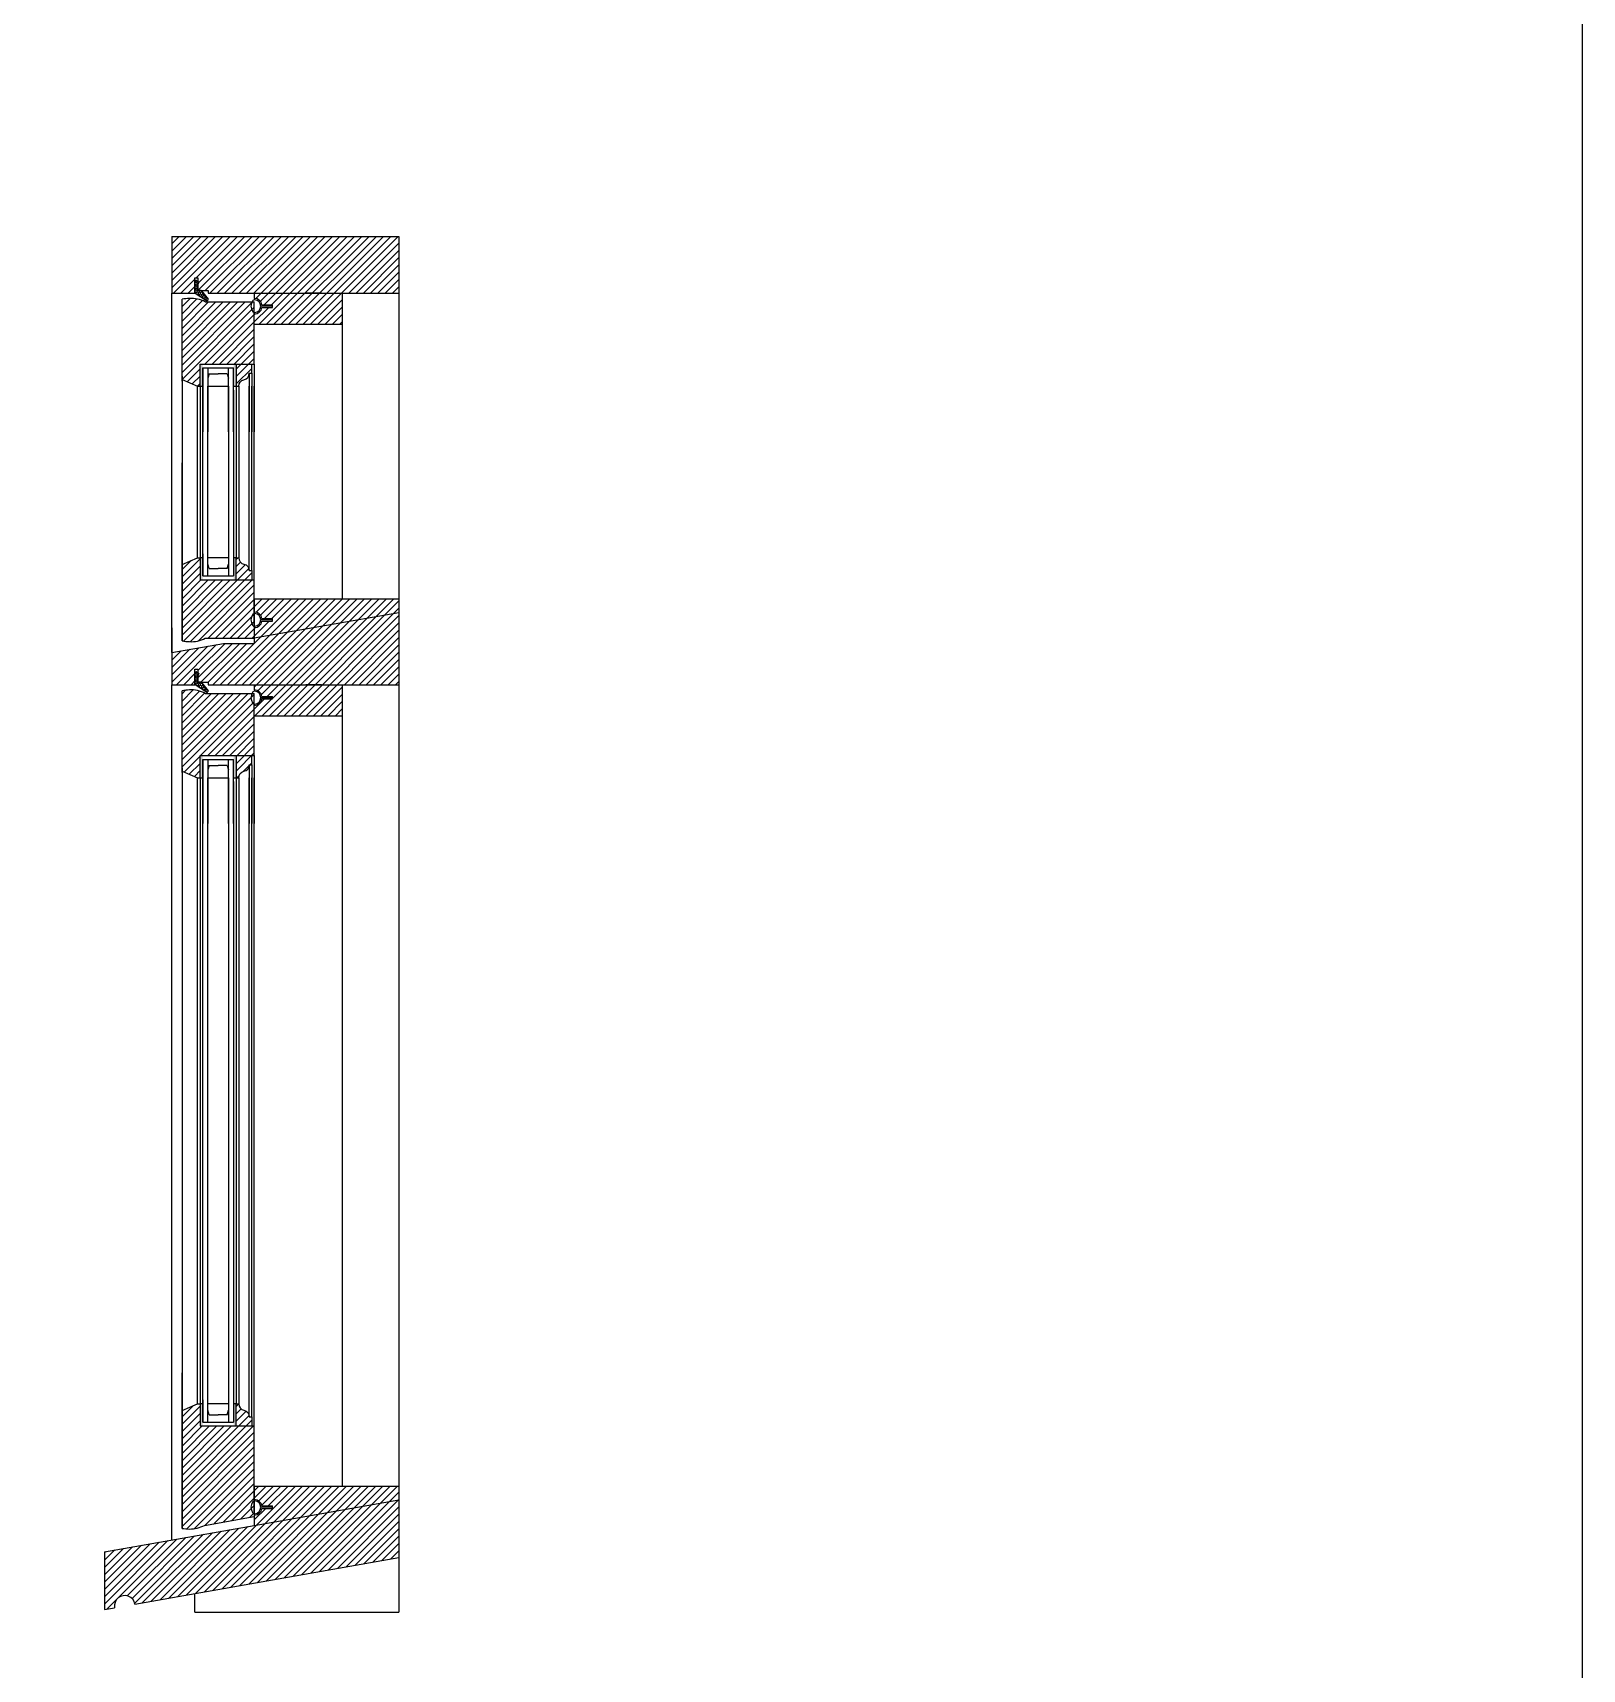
# Model space of a CAD drawing. Header units: inches. Extents: x 1985 to 11287, y 379 to 3234.
# Drawn here: x 9028.89 to 9066.39, y 1516.84 to 1556.44 of the extents above; entities that cross this region are included whole.
import ezdxf

# ---------------------------------------------------------------- set-up
doc = ezdxf.new("R2010")
doc.units = ezdxf.units.IN
doc.header["$MEASUREMENT"] = 0
for name, color, linetype in [('glass 99', 6, 'CONTINUOUS'), ('glazing tape 99', 7, 'CONTINUOUS'), ('hatch 99', 1, 'CONTINUOUS'), ('separation 99', 3, 'CONTINUOUS'), ('weatherstripping 99', 5, 'CONTINUOUS'), ('wood detail 99', 7, 'CONTINUOUS')]:
    doc.layers.add(name, color=color, linetype=linetype)
pattern_1 = [(45, (8568.73304, 1927.68147), (-0.088388348, 0.088388348), [])]

msp = doc.modelspace()

# ---------------------------------------------------------------- hatches: boundary and pattern name
at = {"layer": 'glazing tape 99'}
h = msp.add_hatch(color=256, dxfattribs=at)
h.paths.add_polyline_path([(9033.002395, 1547.890011), (9032.939895, 1547.890011), (9032.939895, 1548.425725), (9033.002395, 1548.425725)])
h.paths.add_polyline_path([(9033.814895, 1547.890011), (9033.752395, 1547.890011), (9033.752395, 1548.425725), (9033.814895, 1548.425725)])
h = msp.add_hatch(color=256, dxfattribs=at)
h.paths.add_polyline_path([(9033.002395, 1543.740129), (9032.939895, 1543.740129), (9032.939895, 1543.204415), (9033.002395, 1543.204415)])
h.paths.add_polyline_path([(9033.814895, 1543.740129), (9033.752395, 1543.740129), (9033.752395, 1543.204415), (9033.814895, 1543.204415)])
h = msp.add_hatch(color=256, dxfattribs=at)
h.paths.add_polyline_path([(9033.002395, 1538.415804), (9032.939895, 1538.415804), (9032.939895, 1538.951518), (9033.002395, 1538.951518)])
h.paths.add_polyline_path([(9033.814895, 1538.415804), (9033.752395, 1538.415804), (9033.752395, 1538.951518), (9033.814895, 1538.951518)])
h = msp.add_hatch(color=256, dxfattribs=at)
h.paths.add_polyline_path([(9033.002395, 1523.265922), (9032.939895, 1523.265922), (9032.939895, 1522.730208), (9033.002395, 1522.730208)])
h.paths.add_polyline_path([(9033.814895, 1523.265922), (9033.752395, 1523.265922), (9033.752395, 1522.730208), (9033.814895, 1522.730208)])
at = {"layer": 'hatch 99'}
h = msp.add_hatch(dxfattribs=at)
h.set_pattern_fill('ANSI31', color=256, style=0)
h.set_pattern_definition(pattern_1)
h.paths.add_polyline_path([(9037.752395, 1551.515011), (9032.252395, 1551.515011), (9032.252395, 1550.140011), (9032.814944, 1550.140011), (9032.814944, 1550.515011), (9032.884944, 1550.515011), (9032.884944, 1550.202511), (9033.134944, 1550.202511), (9033.134944, 1550.140011), (9037.752395, 1550.140011)])
h.paths.add_polyline_path([(9036.377395, 1550.140011), (9034.252395, 1550.140011), (9034.252395, 1550.015011, -0.365977382), (9034.437272, 1549.858761), (9034.689895, 1549.858761), (9034.689895, 1549.796261), (9034.437272, 1549.796261, -0.365977382), (9034.252395, 1549.640011), (9034.252395, 1549.390011), (9036.377395, 1549.390011)])
h = msp.add_hatch(dxfattribs=at)
h.set_pattern_fill('ANSI31', color=256, style=0)
h.set_pattern_definition(pattern_1)
h.paths.add_polyline_path([(9034.252395, 1549.93132), (9033.064541, 1549.93132, 0.141972216), (9032.682199, 1550.013391, 0.035496617), (9032.502395, 1549.996325), (9032.502395, 1548.050725), (9032.877395, 1547.890011), (9032.939895, 1547.890011), (9032.939895, 1548.425725), (9034.252395, 1548.425725)])
h.paths.add_polyline_path([(9034.189895, 1548.425725), (9033.814895, 1548.425725), (9033.814895, 1547.890011), (9033.877395, 1547.890011, -0.375199902), (9034.002395, 1548.046261, 0.375199902), (9034.127395, 1548.202511), (9034.189895, 1548.202511)])
h = msp.add_hatch(dxfattribs=at)
h.set_pattern_fill('ANSI31', color=256, style=0)
h.set_pattern_definition(pattern_1)
h.paths.add_polyline_path([(9034.189895, 1543.427629), (9034.127395, 1543.427629), (9034.127395, 1543.440751, 0.350781055), (9034.002395, 1543.583879, -0.375199902), (9033.877395, 1543.740129), (9033.814895, 1543.740129), (9033.814895, 1543.204415), (9034.189895, 1543.204415)])
h.paths.add_polyline_path([(9034.252395, 1542.736177), (9034.252395, 1543.204415), (9032.939895, 1543.204415), (9032.939895, 1543.740129), (9032.877395, 1543.740129), (9032.502395, 1543.579415), (9032.502395, 1543.499058), (9032.502395, 1541.726373, 0.035496617), (9032.682199, 1541.709306, 0.141972216), (9033.064541, 1541.791378), (9034.252395, 1541.791378), (9034.252395, 1541.79866)])
h = msp.add_hatch(dxfattribs=at)
h.set_pattern_fill('ANSI31', color=256, style=0)
h.set_pattern_definition(pattern_1)
h.paths.add_polyline_path([(9037.752395, 1542.415804), (9037.752395, 1542.736177), (9034.252395, 1542.736177), (9034.252395, 1542.423677, -0.365977382), (9034.437272, 1542.267427), (9034.689895, 1542.267427), (9034.689895, 1542.204927), (9034.437272, 1542.204927, -0.365977382), (9034.252395, 1542.048677), (9034.252395, 1541.79866)])
h.paths.add_polyline_path([(9037.752395, 1542.415804), (9034.252395, 1541.79866), (9034.252395, 1541.666415), (9033.502395, 1541.666415), (9032.252395, 1541.446006), (9032.252395, 1540.665804), (9032.814944, 1540.665804), (9032.814944, 1541.040804), (9032.884944, 1541.040804), (9032.884944, 1540.728304), (9033.134944, 1540.728304), (9033.134944, 1540.665804), (9037.752395, 1540.665804)])
h.paths.add_polyline_path([(9036.377395, 1540.665804), (9034.252395, 1540.665804), (9034.252395, 1540.540804, -0.365977382), (9034.437272, 1540.384554), (9034.689895, 1540.384554), (9034.689895, 1540.322054), (9034.437272, 1540.322054, -0.365977382), (9034.252395, 1540.165804), (9034.252395, 1539.915804), (9036.377395, 1539.915804)])
h = msp.add_hatch(dxfattribs=at)
h.set_pattern_fill('ANSI31', color=256, style=0)
h.set_pattern_definition(pattern_1)
h.paths.add_polyline_path([(9034.252395, 1540.457113), (9033.064541, 1540.457113, 0.141972216), (9032.682199, 1540.539185, 0.035496617), (9032.502395, 1540.522118), (9032.502395, 1538.576518), (9032.877395, 1538.415804), (9032.939895, 1538.415804), (9032.939895, 1538.951518), (9034.252395, 1538.951518)])
h.paths.add_polyline_path([(9034.189895, 1538.951518), (9033.814895, 1538.951518), (9033.814895, 1538.415804), (9033.877395, 1538.415804, -0.375199902), (9034.002395, 1538.572054, 0.350781059), (9034.127395, 1538.715182), (9034.127395, 1538.728304), (9034.189895, 1538.728304)])
h = msp.add_hatch(dxfattribs=at)
h.set_pattern_fill('ANSI31', color=256, style=0)
h.set_pattern_definition(pattern_1)
h.paths.add_polyline_path([(9034.252395, 1522.730208), (9032.939895, 1522.730208), (9032.939895, 1523.265922), (9032.877395, 1523.265922), (9032.502395, 1523.105208), (9032.502395, 1523.024851), (9032.502395, 1520.252166, 0.035496617), (9032.682199, 1520.2351, 0.12567906), (9033.045174, 1520.324714), (9034.252395, 1520.537579), (9034.252395, 1521.26197)])
h.paths.add_polyline_path([(9034.189895, 1522.953422), (9034.127395, 1522.953422), (9034.127395, 1522.966545, 0.350781055), (9034.002395, 1523.109672, -0.375199902), (9033.877395, 1523.265922), (9033.814895, 1523.265922), (9033.814895, 1522.730208), (9034.189895, 1522.730208)])
h.paths.add_polyline_path([(9037.752395, 1520.941597), (9037.752395, 1521.26197), (9034.252395, 1521.26197), (9034.252395, 1520.94947, -0.365977382), (9034.437272, 1520.79322), (9034.689895, 1520.79322), (9034.689895, 1520.73072), (9034.437272, 1520.73072, -0.365977382), (9034.252395, 1520.57447), (9034.252395, 1520.324453)])
h.paths.add_polyline_path([(9037.752395, 1520.941597), (9034.252395, 1520.324453), (9030.627395, 1519.685268), (9030.627395, 1518.289056), (9030.871455, 1518.332091, -1), (9031.363859, 1518.418915), (9037.752395, 1519.545386)])
at = {"layer": 'weatherstripping 99'}
h = msp.add_hatch(dxfattribs=at)
h.set_pattern_fill('HONEY', color=256, scale=0.25, angle=-90, style=0)
h.set_pattern_definition([(90, (8773.3336, 1129.42556), (0.0270632938, 0.046875), [0.03125, -0.0625]), (330, (8773.3336, 1129.42556), (0.027063294, -0.0468749999), [0.03125, -0.0625]), (30, (8773.3336, 1129.42556), (0.0541265877, 1e-10), [-0.0625, 0.03125])])
h.paths.add_polyline_path([(9032.975748, 1550.196286, 0.232445164), (9032.963081, 1550.202511), (9032.893444, 1550.202511, -0.414213562), (9032.877444, 1550.218511), (9032.877444, 1550.335511), (9032.908944, 1550.408554), (9032.850069, 1550.449633, 0.153488459), (9032.840914, 1550.452511), (9032.830944, 1550.452511, 0.414213562), (9032.814944, 1550.436511), (9032.814944, 1550.148784, 0.256161577), (9032.82234, 1550.135294), (9033.098111, 1549.959419, 0.35180203), (9033.118028, 1549.961596), (9033.129994, 1549.973562, 0.377155593), (9033.131348, 1549.99465)])
h = msp.add_hatch(dxfattribs=at)
h.set_pattern_fill('HONEY', color=256, scale=0.25, angle=-90, style=0)
h.set_pattern_definition([(90, (8773.3336, 1119.951354), (0.0270632938, 0.046875), [0.03125, -0.0625]), (330, (8773.3336, 1119.951354), (0.027063294, -0.0468749999), [0.03125, -0.0625]), (30, (8773.3336, 1119.951354), (0.0541265877, 1e-10), [-0.0625, 0.03125])])
h.paths.add_polyline_path([(9032.975748, 1540.722079, 0.232445164), (9032.963081, 1540.728304), (9032.893444, 1540.728304, -0.414213562), (9032.877444, 1540.744304), (9032.877444, 1540.861304), (9032.908944, 1540.934347), (9032.850069, 1540.975426, 0.153488459), (9032.840914, 1540.978304), (9032.830944, 1540.978304, 0.414213562), (9032.814944, 1540.962304), (9032.814944, 1540.674577, 0.256161577), (9032.82234, 1540.661087), (9033.098111, 1540.485213, 0.35180203), (9033.118028, 1540.487389), (9033.129994, 1540.499355, 0.377155593), (9033.131348, 1540.520444)])

# ---------------------------------------------------------------- linework, layer by layer
at = {"layer": 'glass 99'}
for p, q in [((9033.002395, 1548.331975), (9033.002395, 1546.782893)), ((9033.002395, 1547.796261), (9033.002395, 1548.331975)), ((9033.002395, 1548.331975), (9033.752395, 1548.331975)), ((9033.127395, 1548.331975), (9033.127395, 1546.782893)), ((9033.157386, 1548.190105), (9033.127395, 1548.082323)), ((9033.157386, 1548.190105), (9033.377395, 1548.190105)), ((9033.597403, 1548.190105), (9033.377395, 1548.190105)), ((9033.597403, 1548.190105), (9033.627395, 1548.082323)), ((9033.627395, 1546.782893), (9033.627395, 1548.331975)), ((9033.752395, 1546.782893), (9033.752395, 1548.331975)), ((9033.002395, 1543.298165), (9033.002395, 1547.796261)), ((9033.127395, 1543.298165), (9033.127395, 1547.890011)), ((9033.127395, 1547.890011), (9033.627395, 1547.890011)), ((9033.627395, 1547.890011), (9033.627395, 1543.298165)), ((9033.752395, 1547.796261), (9033.752395, 1543.298165)), ((9033.002395, 1543.833879), (9033.002395, 1543.298165)), ((9033.627395, 1543.740129), (9033.127395, 1543.740129)), ((9033.157386, 1543.475749), (9033.127395, 1543.583532)), ((9033.157386, 1543.475749), (9033.377395, 1543.475749)), ((9033.597403, 1543.475749), (9033.377395, 1543.475749)), ((9033.597403, 1543.475749), (9033.627395, 1543.583532)), ((9033.002395, 1543.298165), (9033.752395, 1543.298165)), ((9033.002395, 1538.857768), (9033.002395, 1537.308686)), ((9033.002395, 1538.322054), (9033.002395, 1538.857768)), ((9033.002395, 1538.857768), (9033.752395, 1538.857768)), ((9033.127395, 1538.857768), (9033.127395, 1537.308686)), ((9033.157386, 1538.715899), (9033.127395, 1538.608116)), ((9033.157386, 1538.715899), (9033.377395, 1538.715899)), ((9033.597403, 1538.715899), (9033.377395, 1538.715899)), ((9033.597403, 1538.715899), (9033.627395, 1538.608116)), ((9033.627395, 1537.308686), (9033.627395, 1538.857768)), ((9033.752395, 1537.308686), (9033.752395, 1538.857768)), ((9033.002395, 1522.823958), (9033.002395, 1538.322054)), ((9033.127395, 1522.823958), (9033.127395, 1538.415804)), ((9033.127395, 1538.415804), (9033.627395, 1538.415804)), ((9033.627395, 1538.415804), (9033.627395, 1522.823958)), ((9033.752395, 1538.322054), (9033.752395, 1522.823958)), ((9033.002395, 1523.359672), (9033.002395, 1522.823958)), ((9033.627395, 1523.265922), (9033.127395, 1523.265922)), ((9033.157386, 1523.001542), (9033.127395, 1523.109325)), ((9033.597403, 1523.001542), (9033.627395, 1523.109325)), ((9033.002395, 1522.823958), (9033.752395, 1522.823958)), ((9033.157386, 1523.001542), (9033.377395, 1523.001542)), ((9033.597403, 1523.001542), (9033.377395, 1523.001542))]:
    msp.add_line(p, q, dxfattribs=at)
at = {"layer": 'separation 99'}
msp.add_lwpolyline([(8870.077342, 1602.358547), (9066.39145, 1602.358547), (9066.39145, 1422.121354), (8870.077342, 1422.121354)], close=True, dxfattribs=at)
at = {"layer": 'weatherstripping 99'}
for p, q in [((9032.814944, 1550.436511), (9032.814944, 1550.148784)), ((9032.830944, 1550.452511), (9032.840914, 1550.452511)), ((9032.850069, 1550.449633), (9032.908944, 1550.408554)), ((9033.098111, 1549.959419), (9032.82234, 1550.135294)), ((9032.908944, 1550.408554), (9032.877444, 1550.335511)), ((9032.877444, 1550.335511), (9032.877444, 1550.218511)), ((9032.963081, 1550.202511), (9032.893444, 1550.202511)), ((9032.975748, 1550.196286), (9033.131348, 1549.99465)), ((9033.118028, 1549.961596), (9033.129994, 1549.973562)), ((9034.689895, 1549.827511), (9034.408645, 1549.827511)), ((9034.689895, 1542.236177), (9034.408645, 1542.236177)), ((9032.814944, 1540.962304), (9032.814944, 1540.674577)), ((9032.830944, 1540.978304), (9032.840914, 1540.978304)), ((9032.850069, 1540.975426), (9032.908944, 1540.934347)), ((9032.908944, 1540.934347), (9032.877444, 1540.861304)), ((9033.098111, 1540.485213), (9032.82234, 1540.661087)), ((9032.877444, 1540.861304), (9032.877444, 1540.744304)), ((9032.963081, 1540.728304), (9032.893444, 1540.728304)), ((9032.975748, 1540.722079), (9033.131348, 1540.520444)), ((9033.118028, 1540.487389), (9033.129994, 1540.499355)), ((9034.689895, 1540.353304), (9034.408645, 1540.353304)), ((9034.689895, 1520.76197), (9034.408645, 1520.76197))]:
    msp.add_line(p, q, dxfattribs=at)
for centre, radius, start, end in [((9032.830944, 1550.436511), 0.016, 90, 180), ((9032.840914, 1550.436511), 0.016, 55.0954375, 90), ((9032.830944, 1550.148784), 0.016, 180, 237.4720979), ((9032.893444, 1550.218511), 0.016, 180, 270), ((9032.963081, 1550.186511), 0.016, 37.6569919, 90), ((9033.106715, 1549.972909), 0.016, 237.4720979, 315), ((9033.118681, 1549.984875), 0.016, 315, 37.6569919), ((9034.421782, 1549.827511), 0.25, 150.0887142, 209.9112858), ((9034.259257, 1549.921009), 0.0625, 85.8019524, 150.0887142), ((9034.259257, 1549.734012), 0.0625, 209.9112858, 274.1980476), ((9034.252395, 1549.827511), 0.15625, 274.1980476, 85.8019524), ((9034.421782, 1542.236177), 0.25, 150.0887142, 209.9112858), ((9034.259257, 1542.329676), 0.0625, 85.8019524, 150.0887142), ((9034.252395, 1542.236177), 0.15625, 274.1980476, 85.8019524), ((9034.259257, 1542.142679), 0.0625, 209.9112858, 274.1980476), ((9032.830944, 1540.962304), 0.016, 90, 180), ((9032.840914, 1540.962304), 0.016, 55.0954375, 90), ((9032.830944, 1540.674577), 0.016, 180, 237.4720979), ((9032.893444, 1540.744304), 0.016, 180, 270), ((9032.963081, 1540.712304), 0.016, 37.6569919, 90), ((9033.106715, 1540.498703), 0.016, 237.4720979, 315), ((9033.118681, 1540.510669), 0.016, 315, 37.6569919), ((9034.421782, 1540.353304), 0.25, 150.0887142, 209.9112858), ((9034.259257, 1540.446803), 0.0625, 85.8019524, 150.0887142), ((9034.259257, 1540.259806), 0.0625, 209.9112858, 274.1980476), ((9034.252395, 1540.353304), 0.15625, 274.1980476, 85.8019524), ((9034.421782, 1520.76197), 0.25, 150.0887142, 209.9112858), ((9034.259257, 1520.855469), 0.0625, 85.8019524, 150.0887142), ((9034.252395, 1520.76197), 0.15625, 274.1980476, 85.8019524), ((9034.259257, 1520.668472), 0.0625, 209.9112858, 274.1980476)]:
    msp.add_arc(centre, radius, start, end, dxfattribs=at)
at = {"layer": 'wood detail 99'}
for p, q in [((9032.252395, 1551.515011), (9032.252395, 1550.140011)), ((9032.252395, 1551.515011), (9037.752395, 1551.515011)), ((9037.752395, 1551.515011), (9037.752395, 1542.415804)), ((9032.814944, 1550.140011), (9032.814944, 1550.515011)), ((9032.814944, 1550.515011), (9032.884944, 1550.515011)), ((9032.884944, 1550.515011), (9032.884944, 1550.202511)), ((9032.252395, 1541.446006), (9032.252395, 1550.140011)), ((9032.252395, 1550.140011), (9032.814944, 1550.140011)), ((9032.884944, 1550.202511), (9033.134944, 1550.202511)), ((9033.134944, 1550.202511), (9033.134944, 1550.140011)), ((9033.134944, 1550.140011), (9037.752395, 1550.140011)), ((9034.252395, 1550.140011), (9035.877395, 1550.140011)), ((9034.252395, 1550.140011), (9035.877395, 1550.140011)), ((9034.252395, 1550.140011), (9034.252395, 1550.015011)), ((9035.877395, 1550.140011), (9035.502395, 1550.140011)), ((9035.877395, 1550.140011), (9035.502395, 1550.140011)), ((9036.377395, 1550.140011), (9036.377395, 1542.736177)), ((9032.502395, 1548.015011), (9032.502395, 1549.996325)), ((9033.064541, 1549.93132), (9034.252395, 1549.93132)), ((9034.252395, 1548.425725), (9034.252395, 1549.93132)), ((9034.252395, 1549.390011), (9036.377395, 1549.390011)), ((9032.502395, 1548.131082), (9032.502395, 1546.782893)), ((9032.939895, 1547.890011), (9032.939895, 1548.425725)), ((9034.127395, 1548.202511), (9034.127395, 1546.782893)), ((9034.189895, 1548.202511), (9034.189895, 1546.782893)), ((9034.252395, 1548.425725), (9034.252395, 1546.782893)), ((9032.502395, 1548.015011), (9032.502395, 1543.579415)), ((9032.877395, 1543.740129), (9032.877395, 1547.890011)), ((9032.877395, 1547.890011), (9033.002395, 1547.890011)), ((9032.939895, 1547.890011), (9032.939895, 1543.740129)), ((9033.752395, 1547.890011), (9033.877395, 1547.890011)), ((9033.814895, 1547.890011), (9033.814895, 1543.740129)), ((9033.877395, 1547.890011), (9033.877395, 1543.740129)), ((9034.127395, 1543.427629), (9034.127395, 1547.890011)), ((9034.189895, 1543.427629), (9034.189895, 1547.890011)), ((9034.252395, 1543.204415), (9034.252395, 1547.890011)), ((9032.502395, 1543.499058), (9032.502395, 1546.038547)), ((9032.877395, 1543.740129), (9032.939895, 1543.740129)), ((9033.002395, 1543.740129), (9032.939895, 1543.740129)), ((9032.939895, 1543.740129), (9032.939895, 1543.204415)), ((9033.814895, 1543.740129), (9033.752395, 1543.740129)), ((9032.502395, 1543.621283), (9032.502395, 1541.726373)), ((9032.502395, 1541.726373), (9032.502395, 1543.621283)), ((9034.252395, 1542.122306), (9034.252395, 1543.204415)), ((9034.252395, 1542.861177), (9034.252395, 1543.048677)), ((9034.252395, 1542.736177), (9034.252395, 1541.79866)), ((9037.752395, 1542.736177), (9034.252395, 1542.736177)), ((9034.252395, 1541.79866), (9037.752395, 1542.415804)), ((9037.752395, 1542.415804), (9037.752395, 1540.665804)), ((9032.252395, 1542.040804), (9032.252395, 1540.665804)), ((9033.064541, 1541.791378), (9034.252395, 1541.791378)), ((9034.252395, 1541.79866), (9034.252395, 1541.666415)), ((9037.752395, 1542.040804), (9037.752395, 1540.665804)), ((9032.252395, 1541.446006), (9033.502395, 1541.666415)), ((9033.502395, 1541.666415), (9034.252395, 1541.666415)), ((9032.814944, 1540.665804), (9032.814944, 1541.040804)), ((9032.814944, 1541.040804), (9032.884944, 1541.040804)), ((9032.884944, 1541.040804), (9032.884944, 1540.728304)), ((9032.252395, 1519.971799), (9032.252395, 1540.665804)), ((9032.252395, 1540.665804), (9032.814944, 1540.665804)), ((9032.884944, 1540.728304), (9033.134944, 1540.728304)), ((9033.134944, 1540.728304), (9033.134944, 1540.665804)), ((9033.134944, 1540.665804), (9037.752395, 1540.665804)), ((9034.252395, 1540.665804), (9035.877395, 1540.665804)), ((9034.252395, 1540.665804), (9035.877395, 1540.665804)), ((9034.252395, 1540.665804), (9034.252395, 1540.540804)), ((9035.877395, 1540.665804), (9035.502395, 1540.665804)), ((9035.877395, 1540.665804), (9035.502395, 1540.665804)), ((9036.377395, 1540.665804), (9036.377395, 1539.915804)), ((9036.377395, 1540.665804), (9036.377395, 1521.26197)), ((9037.752395, 1540.665804), (9037.752395, 1518.222934)), ((9032.502395, 1538.540804), (9032.502395, 1540.522118)), ((9033.064541, 1540.457113), (9034.252395, 1540.457113)), ((9034.252395, 1538.951518), (9034.252395, 1540.457113)), ((9034.252395, 1539.915804), (9036.377395, 1539.915804)), ((9032.939895, 1538.415804), (9032.939895, 1538.951518)), ((9034.252395, 1538.951518), (9034.252395, 1537.308686)), ((9032.502395, 1538.656876), (9032.502395, 1537.308686)), ((9034.127395, 1538.728304), (9034.127395, 1537.308686)), ((9034.189895, 1538.728304), (9034.189895, 1537.308686)), ((9032.502395, 1538.540804), (9032.502395, 1523.105208)), ((9032.877395, 1523.265922), (9032.877395, 1538.415804)), ((9032.877395, 1538.415804), (9033.002395, 1538.415804)), ((9032.939895, 1538.415804), (9032.939895, 1523.265922)), ((9033.752395, 1538.415804), (9033.877395, 1538.415804)), ((9033.814895, 1538.415804), (9033.814895, 1523.265922)), ((9033.877395, 1538.415804), (9033.877395, 1523.265922)), ((9034.127395, 1522.953422), (9034.127395, 1538.415804)), ((9034.189895, 1522.953422), (9034.189895, 1538.415804)), ((9034.252395, 1522.730208), (9034.252395, 1538.415804)), ((9032.502395, 1523.024851), (9032.502395, 1524.015634)), ((9032.502395, 1523.147076), (9032.502395, 1520.252166)), ((9032.502395, 1520.252166), (9032.502395, 1523.147076)), ((9032.877395, 1523.265922), (9032.939895, 1523.265922)), ((9033.002395, 1523.265922), (9032.939895, 1523.265922)), ((9032.939895, 1523.265922), (9032.939895, 1522.730208)), ((9033.814895, 1523.265922), (9033.752395, 1523.265922)), ((9034.252395, 1520.6481), (9034.252395, 1522.730208)), ((9034.252395, 1522.38697), (9034.252395, 1522.57447)), ((9034.252395, 1521.26197), (9034.252395, 1520.324453)), ((9037.752395, 1521.26197), (9034.252395, 1521.26197)), ((9035.877395, 1521.26197), (9035.252395, 1521.26197)), ((9034.252395, 1520.324453), (9037.752395, 1520.941597)), ((9033.045174, 1520.324714), (9034.252395, 1520.537579)), ((9030.627395, 1519.685268), (9034.252395, 1520.324453)), ((9030.627395, 1519.685268), (9030.627395, 1518.289056)), ((9031.363859, 1518.418915), (9037.752395, 1519.545386)), ((9032.814895, 1518.222934), (9032.814895, 1518.674771)), ((9030.627395, 1518.289056), (9030.871455, 1518.332091)), ((9032.814895, 1518.222934), (9037.752395, 1518.222934))]:
    msp.add_line(p, q, dxfattribs=at)
at = {"layer": 'wood detail 99', "color": 7}
for p, q in [((9034.437272, 1549.858761), (9034.689895, 1549.858761)), ((9034.437272, 1549.796261), (9034.689895, 1549.796261)), ((9034.689895, 1549.796261), (9034.689895, 1549.858761)), ((9032.939895, 1548.425725), (9034.252395, 1548.425725)), ((9032.502395, 1548.050725), (9032.877395, 1547.890011)), ((9032.502395, 1543.579415), (9032.877395, 1543.740129)), ((9032.939895, 1543.204415), (9034.252395, 1543.204415)), ((9034.437272, 1542.267427), (9034.689895, 1542.267427)), ((9034.437272, 1542.204927), (9034.689895, 1542.204927)), ((9034.689895, 1542.204927), (9034.689895, 1542.267427)), ((9034.437272, 1540.384554), (9034.689895, 1540.384554)), ((9034.437272, 1540.322054), (9034.689895, 1540.322054)), ((9034.689895, 1540.322054), (9034.689895, 1540.384554)), ((9032.939895, 1538.951518), (9034.252395, 1538.951518)), ((9032.502395, 1538.576518), (9032.877395, 1538.415804)), ((9032.502395, 1523.105208), (9032.877395, 1523.265922)), ((9032.939895, 1522.730208), (9034.252395, 1522.730208)), ((9034.437272, 1520.79322), (9034.689895, 1520.79322)), ((9034.689895, 1520.73072), (9034.689895, 1520.79322)), ((9034.437272, 1520.73072), (9034.689895, 1520.73072))]:
    msp.add_line(p, q, dxfattribs=at)
for points in [[(9033.814895, 1548.425725), (9033.814895, 1547.890011), (9033.877395, 1547.890011, -0.375199902), (9034.002395, 1548.046261, 0.375199902), (9034.127395, 1548.202511), (9034.189895, 1548.202511), (9034.189895, 1548.425725)], [(9033.814895, 1543.204415), (9033.814895, 1543.740129), (9033.877395, 1543.740129, 0.375199902), (9034.002395, 1543.583879, -0.375199902), (9034.127395, 1543.427629), (9034.189895, 1543.427629), (9034.189895, 1543.204415)], [(9033.814895, 1538.951518), (9033.814895, 1538.415804), (9033.877395, 1538.415804, -0.375199902), (9034.002395, 1538.572054, 0.375199902), (9034.127395, 1538.728304), (9034.189895, 1538.728304), (9034.189895, 1538.951518)], [(9033.814895, 1522.730208), (9033.814895, 1523.265922), (9033.877395, 1523.265922, 0.375199902), (9034.002395, 1523.109672, -0.375199902), (9034.127395, 1522.953422), (9034.189895, 1522.953422), (9034.189895, 1522.730208)]]:
    msp.add_lwpolyline(points, format="xyb", dxfattribs=at)
at = {"layer": 'wood detail 99'}
for centre, radius, start, end in [((9032.712342, 1548.740106), 1.273642, 91.3561309, 99.4879419), ((9032.731763, 1549.312657), 0.702485, 61.7242348, 94.0458655), ((9032.712342, 1542.982591), 1.273642, 260.5120581, 268.6438691), ((9032.731763, 1542.410041), 0.702485, 265.9541345, 298.2757652), ((9032.712342, 1539.2659), 1.273642, 91.3561309, 99.4879419), ((9032.731763, 1539.83845), 0.702485, 61.7242348, 94.0458655), ((9032.712342, 1521.508385), 1.273642, 260.5120581, 268.6438691), ((9032.688242, 1520.990531), 0.755455, 269.5416337, 298.194921), ((9031.117657, 1518.375503), 0.25, 10, 190)]:
    msp.add_arc(centre, radius, start, end, dxfattribs=at)
at = {"layer": 'wood detail 99', "color": 7}
for centre, start, end in [((9034.252395, 1549.827511), 9.5940682, 90), ((9034.252395, 1549.827511), 270, 350.4059318), ((9034.252395, 1542.236177), 9.5940682, 90), ((9034.252395, 1542.236177), 270, 350.4059318), ((9034.252395, 1540.353304), 9.5940682, 90), ((9034.252395, 1540.353304), 270, 350.4059318), ((9034.252395, 1520.76197), 9.5940682, 90), ((9034.252395, 1520.76197), 270, 350.4059318)]:
    msp.add_arc(centre, 0.1875, start, end, dxfattribs=at)

doc.saveas('drawing.dxf')
